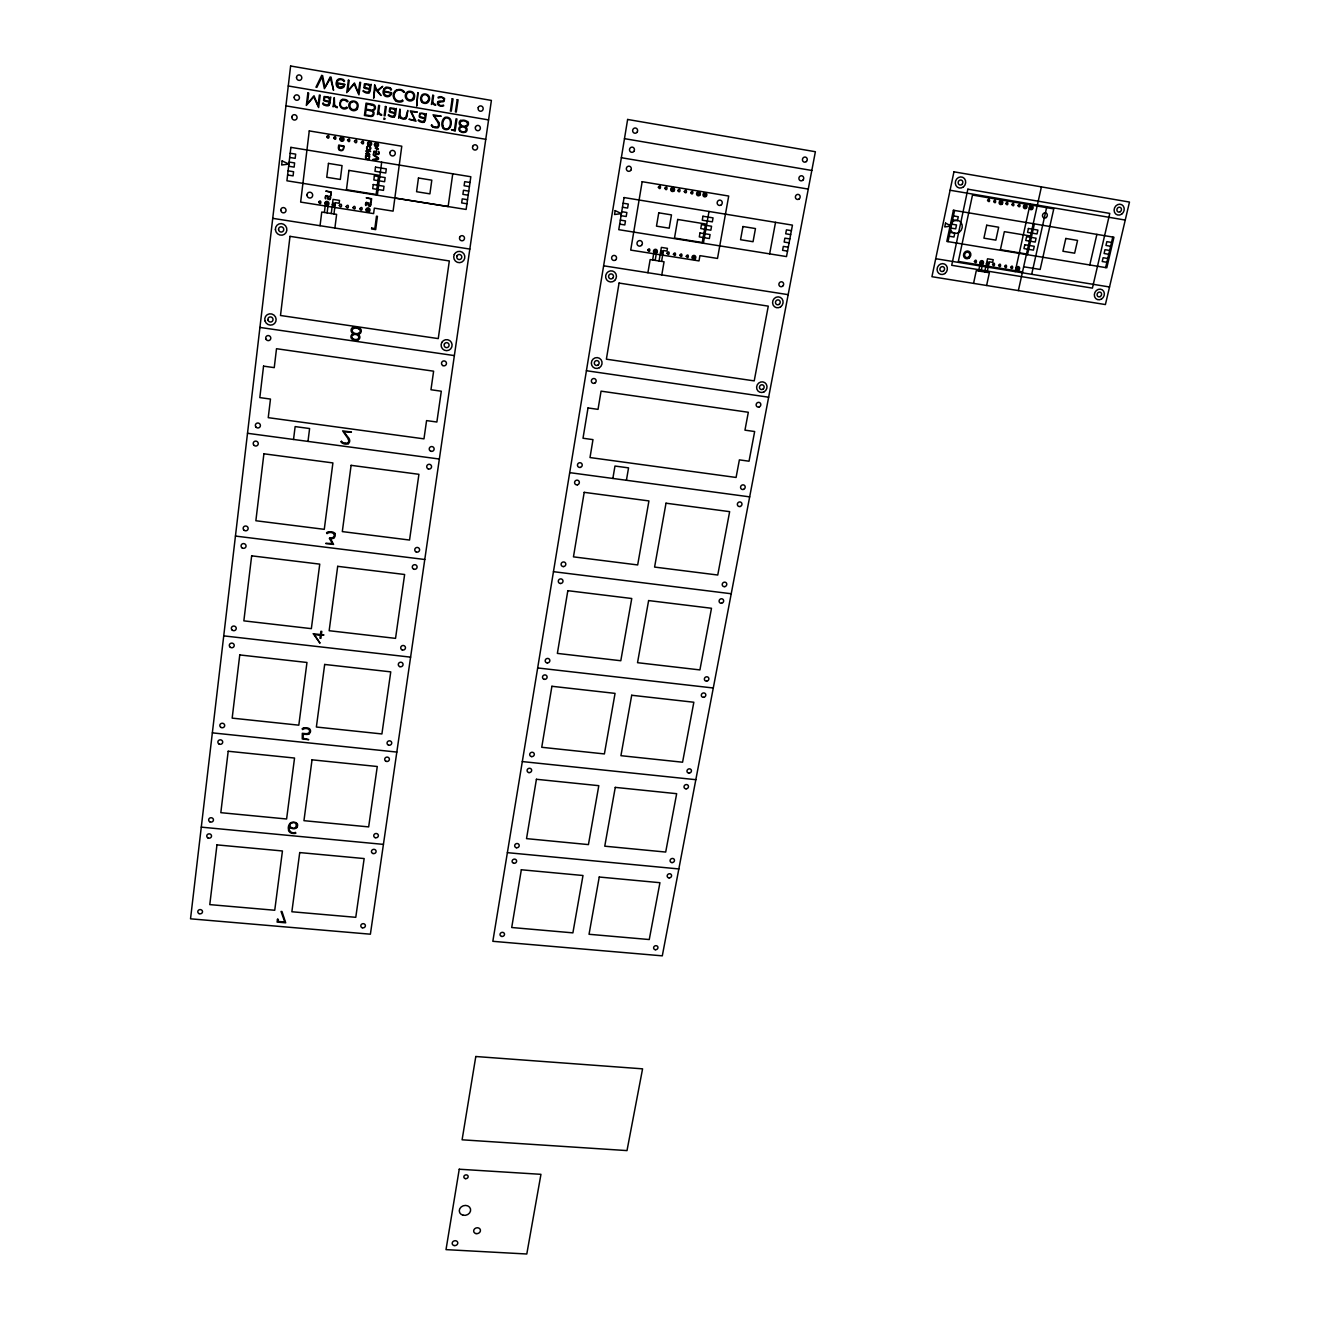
<?xml version="1.0" encoding="UTF-8"?>
<svg xmlns="http://www.w3.org/2000/svg" width="1320" height="1320" viewBox="0 0 1320 1320"><rect width="100%" height="100%" fill="white"/><g stroke="black" fill="none" stroke-linecap="round" stroke-linejoin="round"><path stroke-width="1.5" d="M384.928 118.75L384.07 117.992M293.535 439.461L295.135 426.591L309.606 428.538L307.989 441.408M320.05 225.72L321.75 212.041L336.616 214.368L334.9 228.03M324.39 212.454L325.281 205.276L328.003 205.706L327.112 212.883M338.778 147.279L338.992 145.579L343.629 146.338L343.414 148.038A2.92 2.805 65.5 0 1 342.969 149.358A2.359 2.277 65.5 0 1 342.012 150.117A2.656 2.541 65.6 0 1 338.745 148.615M331.271 213.526L333.036 199.402L339.504 200.425L339.141 203.28L335.379 202.669L333.96 213.955M329.488 99.511L329.257 101.277L326.205 100.749A3.877 3.679 66 0 1 324.291 100.023M329.983 102.811L330.726 96.987L329.703 98.456A3.58 3.415 66 0 0 328.597 96.938L324.043 96.541L323.598 100.287M365.772 157.014L365.937 155.743L369.385 156.304L369.221 157.591A2.195 2.112 68.2 0 1 368.841 158.598L368.23 159.076A1.782 1.716 68.2 0 1 366.382 158.796A1.98 1.914 68.2 0 1 365.788 158.004A2.392 2.293 68.3 0 1 365.788 157.03M344.767 84.381L336.996 82.681A4.818 4.571 67.8 0 1 337.804 80.834A4.043 3.828 67.8 0 1 344.008 81.559L344.602 80.965A3.762 3.58 67.9 0 0 343.266 79.629M377.322 195.294L381.678 162.195M395.571 114.196L396.363 108.421L395.34 109.873A3.547 3.382 72.2 0 0 394.267 108.372L389.763 107.976L389.284 111.705A4.719 4.505 72.3 0 0 391.776 112.728L394.779 113.355L394.234 115.434L392.584 116.374L390.027 115.632A3.415 3.267 72.1 0 1 388.74 114.559L388.212 115.17A7.524 7.194 72.4 0 0 389.697 116.374M407.072 115.714L407.814 110.418L406.279 115.5A3.712 3.564 73.3 0 1 405.174 117.826M452.76 173.761L448.14 206.53L394.845 198.017M612.86 478.451L614.971 466.042L628.551 467.874L626.422 480.265M647.905 272.728L650.149 259.578L664.059 261.772L661.798 274.89M652.624 259.957L653.796 253.06L656.337 253.473L655.165 260.37M659.059 260.98L661.386 247.401L667.425 248.358L666.963 251.097L663.448 250.536L661.584 261.376M703.362 243.292L709.005 211.464M769.659 253.836L775.533 222.321M948.024 241.626L954.591 210.457M973.549 283.387L976.305 270.616L989.373 272.728L986.601 285.483M978.631 270.996L980.067 264.297L982.459 264.676L981.024 271.375M984.67 271.969L987.525 258.786L993.217 259.71L992.64 262.366L989.34 261.822L987.047 272.349M1015.179 271.639L1030.161 203.874M1018.364 290.582L1041.414 186.879M1027.488 254.76L1034.368 223.872M1031.679 274.312L1046.809 206.712M1089.792 264.94L1096.887 234.349M1105.632 267.58L1112.776 237.055M289.476 826.072L289.377 826.386A8.464 7.804 -6.4 0 0 289.146 827.426A6.518 5.989 -6.3 0 0 289.789 831.237M384.862 119.064L383.707 119.18M323.087 103.174L322.625 103.801A5.676 5.395 65.9 0 0 324.076 104.989M390.984 89.875L391.512 89.331A3.646 3.465 72.2 0 0 390.274 87.994M329.802 198.99L328.234 198.264A4.818 4.653 61.9 0 1 328.135 197.488M404.299 91.855L403.705 92.367A5.544 5.28 73.2 0 0 397.303 90.453M341.599 441.26L340.89 441.705A5.164 5.065 13.2 0 0 342.54 443.256A7.194 7.079 13.5 0 0 348.233 443.784M431.904 124.987L431.244 125.416A4.999 4.785 76.9 0 0 432.745 126.984M329.703 199.535L328.334 199.337M369.979 206.217L368.659 206.052A2.937 2.854 66.7 0 1 368.148 204.386M291.852 822.938C298.287 820.594 297.28 831.039 291.258 827.491A2.871 2.64 -6 0 1 290.202 826.403A2.772 2.558 -6 0 1 290.532 823.795A2.871 2.64 -6 0 1 291.852 822.805M439.906 101.921L438.471 102.844L438.851 104.56M440.137 101.904L440.385 101.887A8.25 7.887 77.6 0 1 441.342 101.871L442.398 101.805A10.378 9.883 77.6 0 0 443.157 101.722A3.234 3.086 77.7 0 0 444.196 101.227L444.56 98.389L441.622 96.871A7.343 7.012 77.5 0 0 439.675 96.706A5.247 4.999 77.5 0 0 438.026 97.317L438.289 98.076A6.699 6.402 77.5 0 1 439.758 97.614C442.761 96.145 445.797 100.716 442.662 100.93A4.636 4.422 77.6 0 1 441.886 101.013L441.012 101.062A5.379 5.148 77.5 0 0 438.141 101.541M507.375 852.654L678.843 868.939M201.283 827.145L383.427 844.387M212.355 732.864L396.825 752.07M304.92 734.382L303.188 734.201L303.121 738.276L308.748 739.662L302.263 738.969L302.313 733.309L304.804 733.573A12.078 11.335 -4.5 0 0 306.702 733.656L308.286 733.293A2.64 2.475 -4.8 0 0 308.897 729.465A5.016 4.686 -4.8 0 0 302.61 729.564L302.132 728.772A4.24 3.977 -4.7 0 1 304.111 727.848M522.308 761.574L695.838 779.691M537.669 667.953L713.295 688M223.74 635.877L410.602 657.145M553.459 571.676L731.231 593.753M235.455 536.068L424.776 559.498M330.182 537.817L329.323 538.395L332.442 543.428L325.677 543.428L333.564 544.417L330.478 538.626A5.098 4.934 2.1 0 0 333.811 538.098M569.695 472.642L749.678 496.864M247.516 433.29L439.345 459.03M259.941 327.426L454.361 355.591M586.41 370.722L768.653 397.204M603.619 265.798L788.172 294.657M272.745 218.345L469.821 249.067M289.146 162.046L294.624 162.938L294.129 167.112L288.651 166.221M468.765 191.119L463.468 190.261L462.891 194.353L468.171 195.195M621.077 215.688L626.191 216.513L626.868 212.503L621.736 211.662M789.096 242.863L784.146 242.071L784.888 238.144L789.838 238.936M620.334 220.11L625.465 220.935L624.805 224.945L619.674 224.12M788.271 247.203L783.321 246.394L782.578 250.321L787.529 251.13M288.106 170.825L293.584 171.715L293.073 175.874L287.611 174.999M467.528 199.7L462.247 198.858L461.654 202.933L466.95 203.775M1023.66 266.772L1040.16 269.462L1053.772 208.874L972.493 195.046L958.353 261.426L1022.522 271.87M623.139 203.214L628.27 204.055L627.594 208.065L622.462 207.24M791.406 230.67L786.439 229.845L785.697 233.788L790.663 234.597M290.185 153.252L295.68 154.143L295.168 158.334L289.69 157.443M470.002 182.506L464.706 181.648L464.112 185.74L469.409 186.599M935.715 258.703L1109.526 286.984M949.162 236.214L953.964 237.023L954.789 233.128L949.987 232.337M1106.87 262.284L1102.216 261.525L1103.107 257.714L1107.76 258.489M1026.498 253.984L1000.411 249.695L1004.355 231.66L1030.491 236.016M369.913 149.606L368.511 149.655L370.441 149.325A2.359 2.26 68.7 0 0 369.93 146.404M952.611 219.846L957.429 220.654L958.27 216.744L953.436 215.935M1110.631 246.246L1105.962 245.471L1106.853 241.642L1111.522 242.418M951.703 224.152L956.522 224.945L955.697 228.838L950.895 228.047M1109.641 250.453L1104.988 249.678L1104.097 253.506L1108.75 254.282M621.357 157.724L808.269 189.09M285.945 105.864L485.76 139.293M950.086 190.245L1125.25 220.06M624.476 138.649L811.816 170.462M288.272 85.981L488.565 119.905M391.858 112.15L394.878 112.678L395.109 110.93A3.366 3.217 72.2 0 0 394.135 109.213M421.839 117.348L424.842 117.876L425.089 116.127A3.729 3.564 75.4 0 0 424.149 114.394A3.465 3.316 75.4 0 0 420.42 113.817A1.947 1.864 75.4 0 0 419.892 116.523A3.646 3.481 75.5 0 0 421.839 117.249M326.123 101.442L329.175 101.97L328.697 103.95L327.112 104.989L324.489 104.329A4.571 4.339 65.9 0 1 323.103 103.158M370.128 110.632L366.069 109.923L365.409 114.873L369.468 115.582A4.884 4.67 69.9 0 0 371.992 115.45M371.283 104.825L366.844 104.066L366.168 109.164L370.59 109.939A5.61 5.346 70.2 0 0 373.362 109.857M366.564 88.028L369.6 88.572L369.831 86.806A3.399 3.234 70.1 0 0 368.841 85.074M368.858 85.057L365.343 84.299L364.7 87.219A3.861 3.679 70.2 0 0 366.564 87.945M394.152 109.197L390.654 108.454L390.01 111.358A3.828 3.646 72.3 0 0 391.858 112.068M347.061 107.563L346.533 107.002A3.267 3.118 67.5 0 1 345.197 107.861A4.455 4.24 67.5 0 1 341.748 107.085A4.109 3.91 67.5 0 1 340.593 105.501A4.752 4.521 67.6 0 1 341.137 101.392A6.022 5.742 67.6 0 1 342.623 100.237A4.422 4.207 67.4 0 1 346.137 100.749M327.938 196.465L326.139 195.541A1.683 1.617 61.2 0 0 325.545 196.102A3.201 3.086 61.3 0 0 325.264 198.049A2.376 2.293 61.2 0 0 325.512 198.825L325.842 198.743A2.079 1.996 61.2 0 1 325.561 197.917M367.95 203.445L366.514 202.669L365.921 204.617A2.062 1.996 66.2 0 0 366.118 205.458L365.822 205.524A2.359 2.293 66.2 0 1 365.574 204.749M324.324 99.957L324.852 97.069L328.498 97.779A3.415 3.25 65.9 0 1 329.538 99.495M376.2 154.374L378.691 154.374A2.871 2.755 69.5 0 0 378.592 151.355L378.279 151.503A2.244 2.161 69.5 0 1 378.213 154.341L376.48 154.094L376.497 151.387L373.89 151.222L373.51 154.143L374.203 151.618L375.986 152.493A3.382 3.25 69.8 0 0 376.084 154.325M363.957 87.566L364.435 83.82L368.973 84.216A3.58 3.399 70.1 0 1 370.046 85.75L371.085 84.282L370.293 90.106A3.679 3.514 70.1 0 1 369.138 92.631M327.426 196.234L326.057 196.053L325.594 197.917M327.723 195.97L327.756 197.406M367.768 202.966L366.514 202.24A1.666 1.617 66.1 0 0 365.871 202.801A3.168 3.069 66.3 0 0 365.574 204.749M402.6 100.303L403.029 100.996A5.049 4.818 73.3 0 1 400.999 101.937A7.837 7.474 73.2 0 1 395.472 100.716M326.964 533.445L326.601 532.719A4.356 4.224 2.2 0 1 328.614 531.779M366.943 148.681L367.01 149.424A1.98 1.897 68.7 0 1 366.679 148.764A2.442 2.343 68.7 0 1 367.768 146.107M438.19 101.689A2.161 2.062 77.4 0 0 438.174 104.907A4.587 4.372 77.5 0 0 442.183 106.045M442.216 106.161A5.445 5.197 77.6 0 0 443.685 105.798L443.421 105.055A6.501 6.204 77.5 0 1 441.986 105.468A4.455 4.257 77.5 0 1 438.768 104.692M427.399 95.584A3.3 3.151 75.9 0 1 428.456 97.168A4.455 4.257 75.8 0 1 427.795 101.145M427.35 95.634A3.564 3.399 75.9 0 0 423.736 94.924A3.993 3.811 75.9 0 0 422.251 96.079A4.455 4.24 75.9 0 0 421.69 99.941M427.878 101.211A4.587 4.372 75.8 0 1 426.426 102.333M426.409 102.284A4.141 3.96 75.9 0 1 422.763 101.722A5.28 5.032 76 0 1 421.608 99.974M421.542 95.453A4.67 4.455 75.9 0 1 423.406 94.099A6.121 5.841 75.8 0 1 427.911 94.957A5.032 4.801 75.8 0 1 429.264 96.838A4.901 4.686 75.8 0 1 428.521 101.689A4.356 4.158 75.9 0 1 426.789 103.125A5.197 4.966 75.9 0 1 422.169 102.382M422.103 102.448A4.95 4.719 75.9 0 1 421.724 95.617M412.368 92.895A3.3 3.151 74.4 0 1 413.424 94.496A3.861 3.679 74.3 0 1 412.78 98.456M408.721 92.301A3.465 3.3 74.3 0 1 412.335 92.944M412.863 98.538A4.603 4.389 74.3 0 1 411.411 99.66A3.993 3.811 74.3 0 1 407.764 98.983A4.603 4.389 74.4 0 1 406.659 97.449A3.861 3.679 74.3 0 1 407.269 93.406A3.3 3.151 74.3 0 1 408.688 92.235M406.461 92.746A5.527 5.28 74.3 0 1 408.375 91.443A6.105 5.824 74.3 0 1 412.896 92.268A6.121 5.841 74.2 0 1 414.298 94.182A5.362 5.115 74.3 0 1 413.655 99.099M413.837 99.264A5.065 4.835 74.3 0 1 407.022 99.759A5.065 4.835 74.3 0 1 406.346 92.647M395.522 100.633A6.468 6.154 73.2 0 1 397.056 89.611M397.188 89.909A6.484 6.171 73.2 0 1 404.382 91.79M402.501 100.155A5.544 5.28 73.2 0 1 394.482 97.581A5.23 4.983 73.2 0 1 395.307 92.103M395.191 92.004A5.016 4.785 73.2 0 1 397.419 90.486M390.918 89.925A3.993 3.811 72.1 0 0 384.846 89.265A3.646 3.481 72.1 0 0 384.021 91.063L391.661 92.73A5.131 4.884 72 0 1 390.835 95.023A4.818 4.603 72 0 1 384.516 95.749A5.164 4.917 72.1 0 1 384.136 88.869M390.291 87.945A5.049 4.818 72.1 0 0 388.641 87.45L388.393 87.368A6.616 6.303 72 0 0 385.869 87.301M383.988 88.753A5.561 5.296 72.1 0 1 385.902 87.433M369.171 92.878A5.494 5.23 70.2 0 1 364.485 92.119A5.659 5.395 70.1 0 1 362.95 91.08L363.429 90.453A3.465 3.3 70 0 0 364.716 91.525L367.29 92.284L368.957 91.36L369.501 89.249L366.465 88.721A4.768 4.537 70.2 0 1 363.891 87.665M343.299 79.513A5.709 5.428 67.8 0 0 341.566 79.051L341.435 78.985A6.699 6.369 67.7 0 0 338.893 78.903A5.61 5.329 67.8 0 0 337.012 80.371M337.59 87.384A5.214 4.95 67.8 0 1 337.161 80.503M343.975 86.74A4.587 4.356 67.7 0 1 337.705 87.252M344.734 84.381A4.571 4.339 67.7 0 1 343.909 86.691M466.141 125.944A2.392 2.293 80.4 0 0 466.702 122.083A5.346 5.131 80.2 0 0 461.488 121.258M466.108 125.829A5.28 5.049 80.2 0 1 460.829 124.872M460.795 124.921A2.409 2.293 80.1 0 1 461.456 121.176M460.894 127.314A4.339 4.158 80.2 0 1 465.498 128.106A2.062 1.98 80.3 0 1 465.036 131.456A4.389 4.207 80.2 0 1 460.482 130.68M460.366 130.812A2.326 2.228 80.1 0 1 460.845 127.198M467.758 121.407A3.399 3.25 80.4 0 1 465.267 126.918M460.993 120.615A6.286 6.022 80.2 0 1 467.346 121.787M461.439 126.307A3.399 3.25 80 0 1 460.73 120.153M461.439 126.357A3.679 3.531 80.1 0 0 459.64 127.017A2.805 2.689 80 0 0 459.756 131.093M465.498 132.066A5.511 5.28 80.2 0 1 459.772 131.076M465.514 132.132A2.871 2.739 80.4 0 0 466.818 128.255A3.283 3.135 80.3 0 0 465.251 127.017M445.318 118.338A3.448 3.3 78.3 0 1 449.245 119.014A3.96 3.795 78.2 0 1 450.252 121.061A8.3 7.953 77.8 0 1 449.477 126.885M449.625 126.951A3.828 3.679 78.2 0 1 442.728 125.763M442.976 125.713A7.524 7.21 78.6 0 1 443.85 119.988A3.96 3.795 78.3 0 1 445.285 118.288M444.956 117.447A6.204 5.94 78.4 0 0 443.041 119.427A9.372 8.976 78.7 0 0 442.052 126.043A5.758 5.511 78.3 0 0 443.388 128.469M444.988 117.496A4.768 4.571 78.3 0 1 449.74 118.404A5.115 4.901 78.2 0 1 451.044 120.813A8.778 8.398 77.8 0 1 450.037 127.396A4.505 4.323 78.2 0 1 443.338 128.535M437.712 126.984A3.498 3.349 76.9 0 0 438.257 123.42A7.722 7.392 76.5 0 0 437.233 121.456L433.059 114.807L441.21 116.226L434.181 115.781L437.91 121.077A6.913 6.633 76.7 0 1 439.213 123.271M437.415 126.753A4.043 3.877 77 0 1 435.138 126.885M435.121 127.033A5.561 5.329 77 0 1 431.739 125.119M438.042 127.66A6.98 6.682 77.1 0 1 432.811 126.852M439.114 123.321A3.712 3.547 77 0 1 438.075 127.561M424.297 121.902A3.448 3.3 75.5 0 0 425.436 119.377L426.343 113.636L425.238 115.071A2.722 2.607 75.5 0 0 424.165 113.586L419.776 113.206L419.281 116.902A4.488 4.29 75.4 0 0 421.674 117.925L424.743 118.552L424.182 120.631L422.4 121.572L420.007 120.829A3.168 3.036 75.4 0 1 418.737 119.757L418.209 120.367A5.956 5.709 75.5 0 0 419.81 121.588M424.331 122.149A5.346 5.115 75.5 0 1 419.875 121.489M406.972 115.714A4.158 3.977 73.4 0 1 405.834 118.552M405.85 118.718A4.901 4.686 73.5 0 1 400.9 118.024M405.224 117.925A3.597 3.448 73.4 0 1 400.092 114.048L399.894 109.032L398.623 118.222L399.696 116.391A3.828 3.663 73.4 0 0 400.818 118.14M395.472 114.18A3.646 3.481 72.2 0 1 394.416 116.704M394.449 116.952A5.445 5.197 72.3 0 1 389.812 116.21M379.351 113.107A3.481 3.316 71.2 0 0 381.596 114.493L381.628 115.351A4.389 4.191 71.2 0 1 379.649 114.46A3.646 3.481 71.1 0 1 378.543 112.629L377.454 114.543L378.691 105.336L379.566 105.501L378.923 110.286A4.24 4.043 71.2 0 0 379.269 113.14M373.279 109.675A2.425 2.326 70.2 0 0 373.857 105.913A5.692 5.445 70 0 0 371.283 104.94M370.128 110.682A4.884 4.67 69.8 0 1 372.52 111.606A2.376 2.277 69.9 0 1 371.976 115.385M372.62 116.16A5.561 5.296 70 0 1 369.451 116.259L364.419 115.483L366.052 103.141L371.382 104.066A6.501 6.204 70 0 1 374.682 105.336A3.3 3.151 70.2 0 1 372.372 110.698A3.069 2.937 69.9 0 1 373.659 112.002M373.609 112.035A2.887 2.755 70 0 1 372.553 116.011M355.905 102.63A3.316 3.168 68.4 0 1 356.977 104.214A4.455 4.257 68.3 0 1 356.433 108.256A4.62 4.405 68.3 0 1 354.998 109.395A4.174 3.977 68.4 0 1 351.285 108.801M352.192 101.97A3.58 3.415 68.4 0 1 355.855 102.679M351.285 108.801A5.313 5.065 68.5 0 1 350.113 107.035A4.488 4.273 68.4 0 1 350.691 103.125A4.026 3.845 68.4 0 1 352.159 101.904M349.965 102.498A5.561 5.296 68.4 0 1 351.862 101.178A6.138 5.857 68.3 0 1 356.416 101.986A6.138 5.857 68.2 0 1 357.852 103.9A5.561 5.296 68.3 0 1 357.192 108.768M357.456 108.982A5.098 4.851 68.4 0 1 350.592 109.511A5.098 4.851 68.4 0 1 349.833 102.382M340.378 100.831A5.561 5.313 67.5 0 1 342.292 99.511M342.26 99.379A5.857 5.593 67.4 0 1 344.619 99.462L344.916 99.462A4.339 4.125 67.5 0 1 348.1 101.425M347.341 107.893A4.736 4.521 67.5 0 1 341.154 107.596A4.736 4.521 67.5 0 1 340.774 101.194M346.12 100.782A3.382 3.217 67.5 0 1 347.226 101.953M329.885 102.811A3.696 3.514 65.8 0 1 328.828 105.352M328.861 105.584A5.511 5.247 66 0 1 324.159 104.841M326.123 101.326A4.785 4.537 66 0 1 323.532 100.403M348.496 439.428A7.986 7.821 13 0 0 347.259 437.497L342.639 430.864L351.433 432.053L343.876 431.821L347.968 437.085A7.144 7.012 12.9 0 1 349.421 439.296A3.828 3.762 12.7 0 1 348.282 443.685M348.397 439.461A3.613 3.547 12.8 0 1 347.87 443.108M347.556 442.893A4.174 4.109 13 0 1 345.114 443.091M345.097 443.256A5.742 5.643 13.4 0 1 341.435 441.408M334.867 533.841A3.366 3.267 1.9 0 1 333.729 537.982M328.746 532.108A6.105 5.907 1.8 0 1 335.197 533.528M327.112 533.61A5.115 4.95 1.9 0 1 333.564 533.544M333.613 533.494A2.689 2.607 1.9 0 1 333.019 537.421M333.102 537.587A5.098 4.934 2.2 0 1 330.214 537.735M308.897 733.837A3.465 3.234 -4.8 0 0 310.25 729.745A2.937 2.739 -4.8 0 0 308.913 728.409A6.93 6.484 -4.8 0 0 304.128 727.947M309.012 734.085A7.573 7.095 -4.7 0 1 304.953 734.25M296.851 827.607A4.405 4.059 -6.1 0 1 290.812 827.706M297.396 823.96A4.257 3.927 -6.1 0 1 296.786 827.541M295.911 822.607A3.481 3.201 -6.1 0 1 297.214 824.026M295.845 822.707A4.966 4.571 -6.1 0 0 290.12 823.218A8.068 7.425 -6.3 0 0 288.733 830.379M288.502 830.445A5.824 5.362 -6.2 0 0 290.152 832.524A6.171 5.676 -6.1 0 0 292.974 833.415M292.974 833.398A6.171 5.676 -6.2 0 0 295.828 833.25L295.515 832.425A4.636 4.273 -6.2 0 1 289.938 831.138M290.598 827.92A3.283 3.019 -6 0 1 289.476 826.072M359.337 329.191A2.541 2.491 47.2 0 1 358.792 333.349M353.578 328.515A5.61 5.527 46.2 0 1 359.254 329.29M358.743 333.234A5.627 5.527 47.8 0 1 353.084 332.359M352.968 332.491A2.64 2.591 46.8 0 1 353.512 328.35M353.116 334.851A4.438 4.372 44.5 0 1 358.05 335.626A2.195 2.161 45.3 0 1 357.671 339.141A4.752 4.67 45.8 0 1 352.671 338.399M352.555 338.547A2.409 2.376 45 0 1 353.05 334.736M360.376 328.498A3.531 3.481 47.3 0 1 357.835 334.356M353.001 327.838A6.649 6.55 46.1 0 1 360.013 328.861M353.611 333.778A3.597 3.547 46.9 0 1 352.704 327.327M351.747 334.62A3.514 3.448 44.8 0 1 353.611 333.828M351.813 334.686A2.92 2.887 44.9 0 0 351.829 338.926A5.857 5.758 45.9 0 0 358.182 339.768M358.231 339.85A2.954 2.92 45.3 0 0 359.486 335.742A3.465 3.415 45.1 0 0 357.819 334.455M367.736 146.47A1.98 1.897 68.7 0 1 370.276 147.526A1.864 1.782 68.7 0 1 369.897 149.572M366.976 148.599A2.03 1.947 68.7 0 1 367.95 146.404A1.716 1.65 68.7 0 1 369.748 146.784M338.844 148.681A3.498 3.366 65.7 0 1 338.762 147.279M339.322 150.084A3.151 3.019 65.6 0 1 338.399 147.262L338.695 145.118L344.008 145.992L343.745 148.137A3.151 3.019 65.5 0 1 342.177 150.546A2.954 2.821 65.6 0 1 339.388 150.001M370.128 206.283A2.821 2.739 66.2 0 0 370.738 203.511A3.58 3.465 66.2 0 0 370.491 202.505L370.144 202.669A1.963 1.897 66.3 0 1 370.524 203.577M370.458 203.593A2.656 2.574 66.2 0 1 370.194 205.672L368.527 204.88A4.785 4.636 67 0 1 368.428 204.188M368.478 203.115A6.171 5.973 65.4 0 1 368.643 204.171M330.577 196.762A3.613 3.481 61.2 0 0 330.198 195.805L329.851 195.97A1.98 1.914 61.3 0 1 330.248 196.878A2.689 2.591 61.2 0 1 329.917 198.99M330.445 196.812A2.838 2.755 61.2 0 1 329.851 199.6M328.168 196.399A6.22 6.006 60.6 0 1 328.35 197.472M328.218 199.303A2.97 2.871 61.6 0 1 327.838 197.686M671.336 189.486C674.355 193.99 673.86 184.585 671.336 189.486M673.398 254.331C676.434 258.588 676.071 249.711 673.414 254.248M677.803 190.558C680.476 195.079 680.988 185.856 677.803 190.558M679.816 255.354C682.836 259.611 682.506 250.701 679.816 255.255M684.271 191.631C687.258 196.004 687.126 186.879 684.288 191.532M686.218 256.377C689.155 260.667 688.941 251.773 686.218 256.278M690.739 192.703C693.231 197.257 693.973 188.1 690.739 192.605M692.62 257.384C695.574 261.707 695.178 252.747 692.62 257.384M697.191 193.76C699.88 198.165 700.26 189.288 697.207 193.578M703.626 194.832C706.579 199.254 706.431 189.998 703.626 194.832M318.648 202.224C321.585 206.943 321.601 197.851 318.664 202.026M325.528 203.313C328.894 207.999 328.036 198.611 325.528 203.313M326.733 136.768C329.423 141.702 330.182 132.214 326.733 136.669M332.409 204.402C334.851 209.237 336.154 200.062 332.425 204.303M333.663 137.907C336.765 142.84 336.352 133.221 333.663 137.907M339.273 205.491C342.26 210.226 342.342 200.92 339.289 205.392M340.609 139.045C343.035 144.045 344.256 134.624 340.609 138.946M346.137 206.58C348.925 211.431 349.322 201.894 346.137 206.58M347.523 140.2C350.328 145.101 350.691 135.729 347.523 140.2M352.984 207.669C356.367 212.289 355.492 202.95 352.984 207.669M354.436 141.339C356.895 146.273 358.215 136.917 354.453 141.24M359.832 208.742C362.472 213.559 363.264 204.254 359.832 208.642M361.35 142.477C364.221 147.362 364.452 137.907 361.35 142.477M366.663 209.831C369.088 214.648 370.375 205.491 366.663 209.731M368.247 143.616C370.92 148.533 371.464 139.144 368.247 143.517M375.127 144.755C377.933 149.704 378.213 140.118 375.127 144.755M336.947 83.638L339.075 87.252L343.134 86.377A5.115 4.867 67.6 0 0 343.876 84.612L336.947 83.638M974.407 261.575C977.41 265.601 976.767 256.954 974.424 261.476M980.463 262.564C983.202 266.739 983.02 258.027 980.48 262.465M987.558 200.508C990.627 204.6 989.868 195.871 987.574 200.409M986.518 263.538C989.34 267.679 989.175 258.819 986.518 263.538M993.647 201.547C996.418 205.804 996.22 196.993 993.663 201.448M992.557 264.528C995.23 268.752 995.131 259.957 992.557 264.528M999.751 202.57C1002.738 206.695 1002.028 198 999.751 202.488M998.58 265.518C1001.352 269.577 1001.154 261.079 998.596 265.419M1005.823 203.61C1008.661 207.785 1008.447 198.99 1005.84 203.511M1004.602 266.491C1007.259 270.699 1007.143 261.987 1004.619 266.392M1011.895 204.649C1014.849 208.807 1014.172 200.095 1011.912 204.55M1010.625 267.465C1013.48 271.54 1013.182 262.878 1010.625 267.465M1017.967 205.672C1020.64 209.863 1020.805 201.135 1017.984 205.573M1016.631 268.455C1019.37 272.613 1019.172 263.835 1016.631 268.455M1024.023 206.695C1026.448 210.986 1027.224 202.158 1024.039 206.613M1030.078 207.735C1033.098 211.777 1032.421 203.131 1030.095 207.636M647.674 250.157C650.562 254.628 650.545 245.57 647.674 250.157M654.126 251.179C657.03 255.651 656.865 246.675 654.126 251.179M658.366 187.242C660.874 192.011 661.534 182.638 658.366 187.242M660.561 252.202C663.234 256.789 663.465 247.731 660.561 252.202M664.851 188.314C667.26 193.066 668.118 183.826 664.867 188.232M666.996 253.225C669.718 257.763 669.999 248.572 666.996 253.225M290.614 66L190.525 918.819L370.392 934.197L491.403 100.419L290.614 66M282.134 160.924L281.655 164.983L288.899 164.093L282.134 160.924M263.554 366.135L259.825 397.6L270.468 399.069L268.24 417.664L423.967 438.851L426.574 420.601L436.87 422.02L441.309 391.215L430.963 389.746L433.62 371.184L276.507 348.711L274.247 367.637L263.554 366.135M290.878 147.362L286.918 180.79L466.125 209.451L470.827 176.748L290.878 147.362M216.959 844.882L209.781 904.612L274.741 910.255L282.447 850.971L216.959 844.882M228.195 751.245L220.82 812.674L286.605 818.994L294.541 758.043L228.195 751.245M239.761 654.934L232.172 718.13L298.815 725.175L306.966 662.475L239.761 654.934M251.658 555.836L243.853 620.862L311.355 628.65L319.753 564.135L251.658 555.836M263.901 453.799L255.865 520.74L324.274 529.337L332.904 462.924L263.901 453.799M290.004 236.346L280.5 315.496L438.257 338.596L449.328 260.947L290.004 236.346M309.26 130.911L300.647 202.092L373.609 213.609L374.335 208.148L393.096 211.134L401.775 146.206L309.26 130.911M307.873 93.01L306.322 105.435L313.731 96.855L318.632 107.563L320.215 95.156L319.39 95.023L317.971 105.649L314.028 95.733L307.378 103.752L308.698 93.159L307.873 93.01M328.465 163.399L326.75 177.26L340.329 179.454L342.061 165.611L328.465 163.399M326.024 191.136L330.94 192.324L330.891 195.459L331.32 191.977L326.024 191.136M348.909 170.395L346.467 189.717L376.134 194.469L378.659 175.213L348.909 170.395M334.307 97.614L333.102 106.87L334.191 104.956A3.729 3.564 66.9 0 0 335.214 106.805A5.098 4.851 66.9 0 0 337.342 107.679L337.227 106.805A3.184 3.036 66.9 0 1 335.016 105.435A4.075 3.894 66.9 0 1 334.521 102.581L334.307 97.614M365.706 155.397L365.508 156.998A2.244 2.161 68.2 0 0 368.263 159.39A2.343 2.26 68.2 0 0 369.484 157.657L369.683 156.04L365.706 155.397M365.937 153.664L369.864 154.621L366.795 151.008C378.659 153.219 358.132 146.982 369.385 154.225L365.937 153.664M366.382 197.868L371.25 199.039L371.184 202.158L371.629 198.693L366.382 197.868M372.801 159.588C389.582 161.436 362.95 148.912 377.866 158.202L372.801 159.588M375.375 148.154L376.728 148.764L376.546 150.232L377.058 148.813L378.46 149.044L377.108 148.434L377.305 146.965L376.777 148.385L375.375 148.154M313.318 633.748L320.017 643.17L314.375 634.606L320.347 635.299L319.968 638.22L320.892 638.319L321.272 635.398L323.961 634.969L321.37 634.672L321.799 631.389L320.875 631.29L320.447 634.573L313.318 633.748M373.246 184.536L372.702 188.661L383.46 190.377L384.004 186.268L373.246 184.536M374.368 175.84L373.84 179.982L384.599 181.714L385.143 177.589L374.368 175.84M375.507 167.129L374.962 171.27L385.753 173.019L386.298 168.894L375.507 167.129M277.48 919.281L277.101 922.086L285.714 922.828L281.985 911.526L281.028 911.443L284.79 922.003L278.091 921.426L278.355 919.347L277.48 919.281M371.695 228.079L371.58 228.971L375.688 229.614L377.438 216.332L376.48 216.183L374.847 228.558L371.695 228.079M348.364 80.223L346.714 92.664L354.173 84.084L358.957 94.825L360.624 82.418L359.815 82.269L358.314 92.912L354.469 82.962L347.787 90.965L349.189 80.371L348.364 80.223M299.722 852.572L291.868 911.757L355.773 917.317L364.155 858.561L299.722 852.572M312.031 759.825L303.947 820.677L368.659 826.897L377.272 766.507L312.031 759.825M324.671 664.455L316.371 727.023L381.909 733.953L390.753 671.863L324.671 664.455M337.689 566.33L329.159 630.712L395.538 638.368L404.629 574.497L337.689 566.33M351.103 465.333L342.309 531.597L409.546 540.045L418.918 474.309L351.103 465.333M374.632 84.909L373.659 98.208L374.929 88.885L381.067 95.535L377.734 91.113L382.701 86.361L377.157 90.387L374.632 84.909M385.39 106.507L384.153 115.714L385.027 115.863L386.281 106.656L385.39 106.507M418.457 178.002L416.575 191.713L429.907 193.858L431.805 180.18L418.457 178.002M409.216 119.279L415.981 121.225L411.312 111.721L417.334 112.068L410.305 110.847L414.991 120.268L409.216 119.279M417.829 92.631L416.773 105.847L417.829 92.631M432.779 95.287L431.442 104.478L432.547 102.581A3.63 3.465 77 0 0 433.62 104.412A5.016 4.785 77.1 0 0 435.666 105.319L435.567 104.445A3.465 3.3 77 0 1 433.356 103.059A4.372 4.174 77.1 0 1 432.977 100.237L433.653 95.453L432.779 95.287M451.506 129.69L455.153 131.158L456.918 118.965L456.06 118.817L454.393 130.185L451.506 129.69M452.183 98.752L450.384 111.029L451.258 111.177L453.057 98.918L452.183 98.752M457.215 99.66L455.4 111.919L456.274 112.068L458.089 99.808L457.215 99.66M627.627 119.46L492.838 941.308L662.293 955.845L815.38 151.718L627.627 119.46M475.794 1056.511L462.099 1139.803L627 1150.594L642.576 1068.837L475.794 1056.511M615.186 210.606L614.542 214.516L621.406 213.625L615.186 210.606M459.244 1169.223L446.011 1249.628L526.795 1254L540.952 1174.322L459.244 1169.223M588.01 407.946L583.011 438.24L592.977 439.626L590.007 457.545L736.082 477.46L739.381 459.871L749.034 461.208L754.66 431.524L744.958 430.155L748.324 412.269L601.062 391.149L598.026 409.365L588.01 407.946M624.063 197.554L618.766 229.68L786.505 256.575L792.445 225.126L624.063 197.554M521.334 869.764L511.714 927.514L572.896 932.861L582.994 875.506L521.334 869.764M536.415 779.279L526.532 838.629L588.439 844.602L598.802 785.68L536.415 779.279M551.909 686.284L541.744 747.285L604.395 753.934L615.054 693.38L551.909 686.284M567.831 590.683L557.37 653.4L620.796 660.742L631.752 598.505L567.831 590.683M584.199 492.343L573.457 556.858L637.676 564.943L648.928 500.923L584.199 492.343M619.063 283.058L606.375 359.188L754.215 380.886L768.273 306.141L619.063 283.058M642.163 181.698L630.712 250.09L699.006 260.914L699.93 255.651L717.503 258.439L728.706 196.036L642.163 181.698M658.762 212.817L656.486 226.149L669.19 228.195L671.484 214.896L658.762 212.817M677.721 219.466L674.504 238.046L702.273 242.5L705.54 223.987L677.721 219.466M699.996 232.963L699.303 236.923L709.368 238.54L710.077 234.58L699.996 232.963M701.481 224.598L700.771 228.575L710.853 230.208L711.562 226.248L701.481 224.598M702.949 216.233L702.256 220.225L712.338 221.859L713.047 217.882L702.949 216.233M599.247 877.024L589.034 934.279L649.259 939.543L659.934 882.701L599.247 877.024M615.268 787.38L604.758 846.186L665.692 852.06L676.665 793.683L615.268 787.38M631.702 695.26L620.928 755.683L682.572 762.217L693.841 702.24L631.702 695.26M648.615 600.567L637.527 662.689L699.913 669.916L711.496 608.272L648.615 600.567M666.006 503.201L654.588 567.072L717.75 575.025L729.646 511.648L666.006 503.201M742.962 226.528L740.553 239.712L753.043 241.725L755.469 228.558L742.962 226.528M953.947 171.814L931.936 276.705L1105.401 304.557L1129.474 202.059L953.947 171.814M945.549 223.129L944.757 226.924L951.307 226.05L945.549 223.129M953.386 210.26L946.82 241.428L1106.803 267.778L1113.948 237.253L953.386 210.26M967.857 189.189L951.703 265.303L1092.416 288.123L1109.774 213.411L967.857 189.189M986.716 225.225L983.911 238.161L995.857 240.141L998.662 227.221L986.716 225.225M1024.815 244.728L1023.957 248.589L1033.411 250.14L1034.27 246.296L1024.815 244.728M1026.613 236.626L1025.755 240.487L1035.226 242.055L1036.084 238.21L1026.613 236.626M1028.412 228.492L1027.554 232.37L1037.025 233.953L1037.899 230.092L1028.412 228.492M1065.818 238.458L1062.914 251.245L1074.645 253.192L1077.565 240.422L1065.818 238.458M321.651 75.454L315.942 87.203L316.833 87.368L322.014 76.791L324.373 88.704L330.462 78.293L333.548 90.321L331.072 77.138L330.182 76.972L324.918 87.466L322.625 75.636L321.651 75.454M390.786 92.961L383.922 91.74A3.696 3.531 72 0 0 390.043 94.726A5.082 4.835 71.9 0 0 390.769 92.961M1046.133 217.569A2.673 2.392 -64.7 0 0 1046.149 213.064A2.673 2.392 -64.7 0 0 1042.47 215.638A2.673 2.392 -64.7 0 0 1046.133 217.569M969.061 258.076A3.977 3.613 -63.9 0 0 968.979 251.345A3.977 3.613 -63.9 0 0 963.501 255.222A3.977 3.613 -63.9 0 0 969.061 258.076M968.5 257.12A2.772 2.524 -63.9 0 0 968.434 252.4A2.772 2.524 -63.9 0 0 964.606 255.123A2.772 2.524 -63.9 0 0 968.5 257.12M982.608 264.165A1.98 1.798 -63.3 0 0 982.591 260.799A1.98 1.798 -63.3 0 0 979.852 262.729A1.98 1.798 -63.3 0 0 982.608 264.165M1032.207 209.352A1.996 1.798 -65.2 0 0 1032.207 205.953A1.996 1.798 -65.2 0 0 1029.451 207.9A1.996 1.798 -65.2 0 0 1032.207 209.352M1026.168 208.329A2.013 1.798 -65.3 0 0 1026.168 204.93A2.013 1.798 -65.3 0 0 1023.412 206.877A2.013 1.798 -65.3 0 0 1026.168 208.329M1001.897 204.22A2.013 1.815 -65.9 0 0 1001.88 200.805A2.013 1.815 -65.9 0 0 999.124 202.752A2.013 1.815 -65.9 0 0 1001.897 204.22M1018.644 270.122A1.98 1.782 -62.6 0 0 1018.858 266.772A1.98 1.782 -62.6 0 0 1016.02 268.488A1.98 1.782 -62.6 0 0 1018.644 270.122M501.715 936.441A2.26 2.046 -17.9 0 0 504.438 933.735A2.26 2.046 -17.9 0 0 500.659 933.058A2.26 2.046 -17.9 0 0 501.715 936.441M513.81 863.297A2.293 2.095 -19.1 0 0 516.549 860.541A2.293 2.095 -19.1 0 0 512.737 859.832A2.293 2.095 -19.1 0 0 513.81 863.297M669.091 877.899A2.244 2.03 -26.6 0 0 671.418 874.863A2.244 2.03 -26.6 0 0 667.623 874.682A2.244 2.03 -26.6 0 0 669.091 877.899M655.347 949.724A2.228 1.996 -24.7 0 0 657.855 946.902A2.228 1.996 -24.7 0 0 654.142 946.489A2.228 1.996 -24.7 0 0 655.347 949.724M516.384 847.737A2.293 2.112 -19.3 0 0 519.139 844.965A2.293 2.112 -19.3 0 0 515.312 844.239A2.293 2.112 -19.3 0 0 516.384 847.737M528.957 772.596A2.326 2.161 -21.1 0 0 531.547 769.61A2.326 2.161 -21.1 0 0 527.62 769.114A2.326 2.161 -21.1 0 0 528.957 772.596M686.103 788.832A2.277 2.095 -29.7 0 0 688.248 785.598A2.277 2.095 -29.7 0 0 684.37 785.647A2.277 2.095 -29.7 0 0 686.103 788.832M671.979 862.603A2.26 2.046 -27.1 0 0 674.322 859.567A2.26 2.046 -27.1 0 0 670.527 859.386A2.26 2.046 -27.1 0 0 671.979 862.603M531.613 756.607A2.326 2.161 -21.5 0 0 534.188 753.605A2.326 2.161 -21.5 0 0 530.26 753.093A2.326 2.161 -21.5 0 0 531.613 756.607M544.368 679.355A2.343 2.228 -24.3 0 0 546.991 676.302A2.343 2.228 -24.3 0 0 543.031 675.757A2.343 2.228 -24.3 0 0 544.368 679.355M703.577 697.323A2.31 2.145 -33.9 0 0 705.507 693.874A2.31 2.145 -33.9 0 0 701.596 694.171A2.31 2.145 -33.9 0 0 703.577 697.323M689.073 773.124A2.293 2.095 -30.3 0 0 691.218 769.873A2.293 2.095 -30.3 0 0 687.34 769.923A2.293 2.095 -30.3 0 0 689.073 773.124M547.255 662.92A2.359 2.228 -25 0 0 549.664 659.687A2.359 2.228 -25 0 0 545.639 659.406A2.359 2.228 -25 0 0 547.255 662.92M560.554 583.506A2.376 2.277 -30 0 0 562.749 580.058A2.376 2.277 -30 0 0 558.657 580.024A2.376 2.277 -30 0 0 560.554 583.506M721.529 603.256A2.343 2.211 -39.6 0 0 723.261 599.626A2.343 2.211 -39.6 0 0 719.301 600.154A2.343 2.211 -39.6 0 0 721.529 603.256M706.629 681.169A2.326 2.161 -34.7 0 0 708.576 677.721A2.326 2.161 -34.7 0 0 704.649 678.018A2.326 2.161 -34.7 0 0 706.629 681.169M563.36 566.593A2.392 2.293 -31.4 0 0 565.554 563.112A2.392 2.293 -31.4 0 0 561.462 563.095A2.392 2.293 -31.4 0 0 563.36 566.593M577.368 484.836A2.425 2.343 -40.7 0 0 578.803 480.925A2.425 2.343 -40.7 0 0 574.728 481.751A2.425 2.343 -40.7 0 0 577.368 484.836M740.157 506.501A2.392 2.26 -47.1 0 0 741.378 502.59A2.392 2.26 -47.1 0 0 737.451 503.679A2.392 2.26 -47.1 0 0 740.157 506.501M724.828 586.641A2.359 2.211 -40.8 0 0 726.297 582.895A2.359 2.211 -40.8 0 0 722.37 583.704A2.359 2.211 -40.8 0 0 724.828 586.641M743.539 489.39A2.409 2.26 -48.5 0 0 744.496 485.397A2.409 2.26 -48.5 0 0 740.619 486.766A2.409 2.26 -48.5 0 0 743.539 489.39M759.297 406.939A2.442 2.31 -55.7 0 0 759.99 402.814A2.442 2.31 -55.7 0 0 756.162 404.464A2.442 2.31 -55.7 0 0 759.297 406.939M594.808 383.13A2.475 2.409 -57.8 0 0 595.106 378.889A2.475 2.409 -57.8 0 0 591.343 380.837A2.475 2.409 -57.8 0 0 594.808 383.13M580.255 467.428A2.425 2.359 -43.3 0 0 581.691 463.518A2.425 2.359 -43.3 0 0 577.599 464.327A2.425 2.359 -43.3 0 0 580.255 467.428M806.421 161.502A2.591 2.409 -72.9 0 0 805.662 157.146A2.591 2.409 -72.9 0 0 802.461 160.165A2.591 2.409 -72.9 0 0 806.421 161.502M637.048 132.28A2.64 2.491 -83.3 0 0 635.563 128.007A2.64 2.491 -83.3 0 0 632.791 131.554A2.64 2.491 -83.3 0 0 637.048 132.28M802.873 180.196A2.574 2.409 -71.9 0 0 802.114 175.857A2.574 2.409 -71.9 0 0 798.93 178.876A2.574 2.409 -71.9 0 0 802.873 180.196M633.88 151.387A2.623 2.491 -82.4 0 0 632.395 147.147A2.623 2.491 -82.4 0 0 629.64 150.661A2.623 2.491 -82.4 0 0 633.88 151.387M597.927 365.128A2.475 2.409 -60.9 0 0 597.927 360.871A2.475 2.409 -60.9 0 0 594.297 363.082A2.475 2.409 -60.9 0 0 597.927 365.128M612.678 278.256A2.541 2.442 -73 0 0 611.787 273.999A2.541 2.442 -73 0 0 608.635 276.986A2.541 2.442 -73 0 0 612.678 278.256M614.674 280.483A5.61 5.412 -73 0 0 612.694 271.062A5.61 5.412 -73 0 0 605.731 277.695A5.61 5.412 -73 0 0 614.674 280.483M599.395 367.686A5.478 5.329 -60.9 0 0 599.395 358.248A5.478 5.329 -60.9 0 0 591.343 363.149A5.478 5.329 -60.9 0 0 599.395 367.686M763.95 391.908A5.428 5.115 -57.2 0 0 764.841 382.668A5.428 5.115 -57.2 0 0 756.624 386.925A5.428 5.115 -57.2 0 0 763.95 391.908M780.664 306.801A5.527 5.197 -64.1 0 0 780.285 297.363A5.527 5.197 -64.1 0 0 772.579 302.825A5.527 5.197 -64.1 0 0 780.664 306.801M779.13 304.359A2.508 2.359 -64.1 0 0 778.948 300.085A2.508 2.359 -64.1 0 0 775.467 302.56A2.508 2.359 -64.1 0 0 779.13 304.359M762.779 389.317A2.458 2.31 -57.2 0 0 763.174 385.143A2.458 2.31 -57.2 0 0 759.462 387.057A2.458 2.31 -57.2 0 0 762.779 389.317M959.277 232.237A6.666 6.072 -65.5 0 0 959.145 220.902A6.666 6.072 -65.5 0 0 949.954 227.386A6.666 6.072 -65.5 0 0 959.277 232.237M1121.653 214.153A5.593 4.95 -63.9 0 0 1121.769 204.715A5.593 4.95 -63.9 0 0 1114.097 210.111A5.593 4.95 -63.9 0 0 1121.653 214.153M1101.491 299.046A5.478 4.867 -60.8 0 0 1102.216 289.789A5.478 4.867 -60.8 0 0 1094.346 294.558A5.478 4.867 -60.8 0 0 1101.491 299.046M944.872 273.537A5.544 5.065 -63.5 0 0 944.74 264.132A5.544 5.065 -63.5 0 0 937.068 269.544A5.544 5.065 -63.5 0 0 944.872 273.537M963.468 186.846A5.659 5.131 -67.5 0 0 962.726 177.292A5.659 5.131 -67.5 0 0 955.3 183.348A5.659 5.131 -67.5 0 0 963.468 186.846M943.42 271.095A2.508 2.293 -63.5 0 0 943.371 266.838A2.508 2.293 -63.5 0 0 939.889 269.28A2.508 2.293 -63.5 0 0 943.42 271.095M1100.319 296.538A2.475 2.195 -60.8 0 0 1100.649 292.363A2.475 2.195 -60.8 0 0 1097.085 294.509A2.475 2.195 -60.8 0 0 1100.319 296.538M1120.301 211.695A2.524 2.228 -63.9 0 0 1120.35 207.421A2.524 2.228 -63.9 0 0 1116.885 209.863A2.524 2.228 -63.9 0 0 1120.301 211.695M961.851 184.47A2.558 2.326 -67.5 0 0 961.505 180.147A2.558 2.326 -67.5 0 0 958.155 182.886A2.558 2.326 -67.5 0 0 961.851 184.47M630.745 170.379A2.607 2.491 -81.4 0 0 629.26 166.171A2.607 2.491 -81.4 0 0 626.488 169.669A2.607 2.491 -81.4 0 0 630.745 170.379M799.21 198.907A2.574 2.392 -70.9 0 0 798.748 194.551A2.574 2.392 -70.9 0 0 795.382 197.307A2.574 2.392 -70.9 0 0 799.21 198.907M782.545 286.291A2.508 2.359 -65.4 0 0 782.38 282.001A2.508 2.359 -65.4 0 0 778.882 284.476A2.508 2.359 -65.4 0 0 782.545 286.291M615.731 259.809A2.541 2.458 -74.9 0 0 614.839 255.519A2.541 2.458 -74.9 0 0 611.671 258.538A2.541 2.458 -74.9 0 0 615.731 259.809M721.396 204.749A2.706 2.558 -73.6 0 0 720.538 200.211A2.706 2.558 -73.6 0 0 717.189 203.379A2.706 2.558 -73.6 0 0 721.396 204.749M641.504 245.404A2.821 2.706 -74.6 0 0 640.53 240.669A2.821 2.706 -74.6 0 0 637.032 244.002A2.821 2.706 -74.6 0 0 641.504 245.404M656.683 252.747A2.013 1.93 -72.9 0 0 656.007 249.364A2.013 1.93 -72.9 0 0 653.515 251.74A2.013 1.93 -72.9 0 0 656.683 252.747M706.2 196.333A2.03 1.93 -74.9 0 0 705.54 192.901A2.03 1.93 -74.9 0 0 703.015 195.294A2.03 1.93 -74.9 0 0 706.2 196.333M699.748 195.277A2.046 1.93 -75.3 0 0 699.105 191.845A2.046 1.93 -75.3 0 0 696.581 194.238A2.046 1.93 -75.3 0 0 699.748 195.277M674.025 190.905A2.046 1.947 -77 0 0 673.117 187.523A2.046 1.947 -77 0 0 670.758 190.096A2.046 1.947 -77 0 0 674.025 190.905M695.046 258.951A1.996 1.914 -70.4 0 0 694.634 255.535A1.996 1.914 -70.4 0 0 691.993 257.714A1.996 1.914 -70.4 0 0 695.046 258.951M199.039 913.621A2.376 2.145 -3.3 0 0 202.521 911.625A2.376 2.145 -3.3 0 0 198.891 909.909A2.376 2.145 -3.3 0 0 199.039 913.621M207.867 837.886A2.392 2.195 -1.9 0 0 211.53 836.105A2.392 2.195 -1.9 0 0 208.015 834.091A2.392 2.195 -1.9 0 0 207.867 837.886M372.933 853.512A2.343 2.145 -11 0 0 376.084 851.086A2.343 2.145 -11 0 0 372.322 849.832A2.343 2.145 -11 0 0 372.933 853.512M362.274 927.762A2.31 2.095 -11.1 0 0 365.376 925.37A2.31 2.095 -11.1 0 0 361.647 924.182A2.31 2.095 -11.1 0 0 362.274 927.762M209.764 821.783A2.409 2.211 -1.6 0 0 213.46 819.984A2.409 2.211 -1.6 0 0 209.929 817.971A2.409 2.211 -1.6 0 0 209.764 821.783M218.988 743.985A2.425 2.26 0.3 0 0 222.717 742.17A2.425 2.26 0.3 0 0 219.153 740.074A2.425 2.26 0.3 0 0 218.988 743.985M386.183 761.376A2.359 2.211 -11 0 0 389.367 758.901A2.359 2.211 -11 0 0 385.572 757.597A2.359 2.211 -11 0 0 386.183 761.376M375.21 837.688A2.343 2.161 -11 0 0 378.361 835.263A2.343 2.161 -11 0 0 374.599 834.009A2.343 2.161 -11 0 0 375.21 837.688M220.951 727.419A2.442 2.277 0.8 0 0 224.697 725.587A2.442 2.277 0.8 0 0 221.116 723.492A2.442 2.277 0.8 0 0 220.951 727.419M230.307 647.295A2.458 2.326 3.8 0 0 234.217 645.711A2.458 2.326 3.8 0 0 230.769 643.285A2.458 2.326 3.8 0 0 230.307 647.295M399.795 666.633A2.392 2.277 -11.2 0 0 403.046 664.125A2.392 2.277 -11.2 0 0 399.185 662.739A2.392 2.277 -11.2 0 0 399.795 666.633M388.525 745.123A2.376 2.228 -11.1 0 0 391.726 742.648A2.376 2.228 -11.1 0 0 387.915 741.328A2.376 2.228 -11.1 0 0 388.525 745.123M232.32 630.234A2.475 2.343 4.6 0 0 236.247 628.65A2.475 2.343 4.6 0 0 232.798 626.224A2.475 2.343 4.6 0 0 232.32 630.234M241.939 547.767A2.508 2.392 9.6 0 0 246.015 546.447A2.508 2.392 9.6 0 0 242.732 543.691A2.508 2.392 9.6 0 0 241.939 547.767M413.803 569.201A2.425 2.343 -11.6 0 0 417.087 566.626A2.425 2.343 -11.6 0 0 413.193 565.191A2.425 2.343 -11.6 0 0 413.803 569.201M402.204 649.918A2.392 2.293 -11.2 0 0 405.454 647.394A2.392 2.293 -11.2 0 0 401.593 646.008A2.392 2.293 -11.2 0 0 402.204 649.918M243.886 530.095A2.508 2.409 11.1 0 0 248.077 529.056A2.508 2.409 11.1 0 0 244.992 526.069A2.508 2.409 11.1 0 0 243.886 530.095M253.704 445.005A2.541 2.458 20.4 0 0 258.06 444.576A2.541 2.458 20.4 0 0 255.42 441.111A2.541 2.458 20.4 0 0 253.704 445.005M428.389 468.98A2.458 2.425 -13.2 0 0 431.524 466.141A2.458 2.425 -13.2 0 0 427.482 464.904A2.458 2.425 -13.2 0 0 428.389 468.98M416.278 552.007A2.425 2.359 -11.7 0 0 419.578 549.433A2.425 2.359 -11.7 0 0 415.668 547.965A2.425 2.359 -11.7 0 0 416.278 552.007M430.93 451.291A2.458 2.425 -14.1 0 0 434.082 448.437A2.458 2.425 -14.1 0 0 430.023 447.183A2.458 2.425 -14.1 0 0 430.93 451.291M442.744 365.541A2.491 2.491 0 0 0 446.473 363.396A2.491 2.491 0 0 0 442.744 361.234A2.491 2.491 0 0 0 442.744 365.541M265.848 338.926A2.591 2.524 37.7 0 0 270.221 339.768A2.591 2.524 37.7 0 0 268.67 335.593A2.591 2.524 37.7 0 0 265.848 338.926M255.849 426.938A2.541 2.475 23 0 0 260.205 426.508A2.541 2.475 23 0 0 257.565 423.01A2.541 2.475 23 0 0 255.849 426.938M478.252 107.531A2.689 2.558 81.8 0 0 480.991 111.243A2.689 2.558 81.8 0 0 482.658 106.969A2.689 2.558 81.8 0 0 478.252 107.531M296.505 77.335A2.772 2.623 64.4 0 0 300.316 80.174A2.772 2.623 64.4 0 0 300.647 75.454A2.772 2.623 64.4 0 0 296.505 77.335M475.464 127.017A2.673 2.558 81.9 0 0 478.186 130.696A2.673 2.558 81.9 0 0 479.853 126.439A2.673 2.558 81.9 0 0 475.464 127.017M294.162 97.251A2.755 2.623 63.4 0 0 297.94 100.072A2.755 2.623 63.4 0 0 298.287 95.37A2.755 2.623 63.4 0 0 294.162 97.251M267.993 320.116A2.607 2.524 40.8 0 0 272.316 321.288A2.607 2.524 40.8 0 0 271.062 316.998A2.607 2.524 40.8 0 0 267.993 320.116M278.553 229.515A2.656 2.574 53.3 0 0 282.612 231.643A2.656 2.574 53.3 0 0 282.282 227.089A2.656 2.574 53.3 0 0 278.553 229.515M275.401 229.63A5.89 5.676 53.3 0 0 284.361 234.333A5.89 5.676 53.3 0 0 283.651 224.268A5.89 5.676 53.3 0 0 275.401 229.63M264.99 320.909A5.758 5.593 40.8 0 0 274.576 323.483A5.758 5.593 40.8 0 0 271.788 313.995A5.758 5.593 40.8 0 0 264.99 320.909M441.837 342.375A5.544 5.511 89 0 0 446.606 350.691A5.544 5.511 89 0 0 451.374 342.375A5.544 5.511 89 0 0 441.837 342.375M454.278 254.479A5.692 5.577 82.9 0 0 459.673 262.68A5.692 5.577 82.9 0 0 463.897 253.852A5.692 5.577 82.9 0 0 454.278 254.479M457.017 255.865A2.574 2.524 82.9 0 0 459.459 259.578A2.574 2.524 82.9 0 0 461.373 255.585A2.574 2.524 82.9 0 0 457.017 255.865M444.444 343.893A2.508 2.491 89 0 0 446.606 347.655A2.508 2.491 89 0 0 448.767 343.893A2.508 2.491 89 0 0 444.444 343.893M291.819 117.067A2.739 2.607 62.3 0 0 295.597 119.856A2.739 2.607 62.3 0 0 295.927 115.186A2.739 2.607 62.3 0 0 291.819 117.067M472.675 146.388A2.656 2.558 81.9 0 0 475.398 150.051A2.656 2.558 81.9 0 0 477.064 145.81A2.656 2.558 81.9 0 0 472.675 146.388M459.723 237.072A2.591 2.524 82.6 0 0 462.165 240.801A2.591 2.524 82.6 0 0 464.079 236.791A2.591 2.524 82.6 0 0 459.723 237.072M280.813 210.309A2.673 2.574 55.3 0 0 284.889 212.454A2.673 2.574 55.3 0 0 284.559 207.867A2.673 2.574 55.3 0 0 280.813 210.309M389.928 152.493A2.821 2.706 71.5 0 0 393.36 155.892A2.821 2.706 71.5 0 0 394.449 151.189A2.821 2.706 71.5 0 0 389.928 152.493M306.95 195.013A2.954 2.854 59.3 0 0 311.256 197.703A2.954 2.854 59.3 0 0 311.272 192.637A2.954 2.854 59.3 0 0 306.95 195.013M324.852 203.362A2.095 2.03 60.7 0 0 327.904 205.276A2.095 2.03 60.7 0 0 327.938 201.663A2.095 2.03 60.7 0 0 324.852 203.362M374.467 144.49A2.128 2.046 69.7 0 0 377.223 146.867A2.128 2.046 69.7 0 0 377.784 143.269A2.128 2.046 69.7 0 0 374.467 144.49M367.587 143.352A2.128 2.046 68.9 0 0 370.342 145.728A2.128 2.046 68.9 0 0 370.903 142.131A2.128 2.046 68.9 0 0 367.587 143.352M339.933 138.781A2.145 2.046 66 0 0 342.721 141.174A2.145 2.046 66 0 0 343.266 137.56A2.145 2.046 66 0 0 339.933 138.781M366.003 209.566A2.079 2.03 65.9 0 0 368.742 211.893A2.079 2.03 65.9 0 0 369.286 208.362A2.079 2.03 65.9 0 0 366.003 209.566M476.008 1233.606A3.432 2.92 -16.3 0 0 480.381 1229.861A3.432 2.92 -16.3 0 0 474.787 1228.689A3.432 2.92 -16.3 0 0 476.008 1233.606M465.333 1178.628A2.195 1.897 -15.9 0 0 468.121 1176.236A2.195 1.897 -15.9 0 0 464.541 1175.443A2.195 1.897 -15.9 0 0 465.333 1178.628M463.204 1215.258A5.742 4.917 -15.9 0 0 470.514 1208.972A5.742 4.917 -15.9 0 0 461.159 1206.975A5.742 4.917 -15.9 0 0 463.204 1215.258M454.113 1245.568A2.854 2.442 -15.6 0 0 457.743 1242.45A2.854 2.442 -15.6 0 0 453.09 1241.476A2.854 2.442 -15.6 0 0 454.113 1245.568"/></g></svg>
